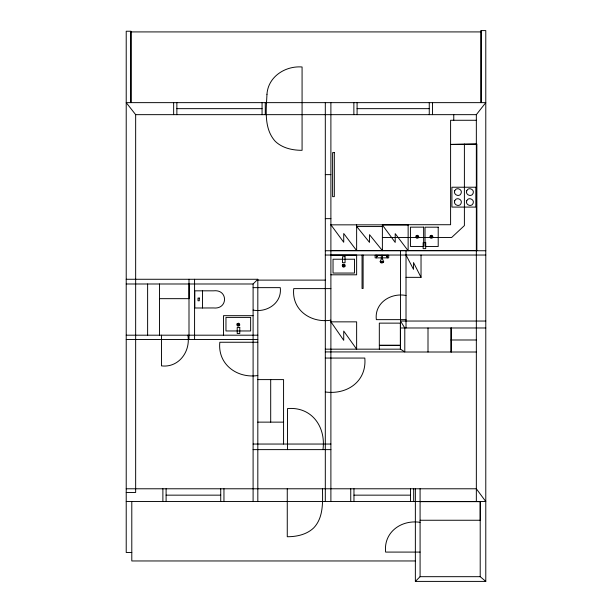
<?xml version="1.0" encoding="UTF-8"?>
<svg xmlns="http://www.w3.org/2000/svg" width="612" height="612" viewBox="0 0 612 612"><rect width="100%" height="100%" fill="white"/><g stroke="black" fill="none" stroke-linecap="round" stroke-linejoin="round"><path stroke-width="0.92" d="M130.96 31.916L130.937 102.64L130.937 31.235L126.217 31.235L126.217 552.491L131.794 552.491M481.063 30.6L481.063 102.64L481.063 30.6L485.783 30.6L485.783 581.4L415.364 581.4L415.364 488.781M476.557 144.05L450.593 144.424L476.863 144.103L476.863 250.591L330.885 250.591M476.343 501.526L476.343 114.658L485.783 102.64L126.217 102.64L135.657 114.658L135.657 492.461L126.217 492.461M253.1 501.526L253.1 283.991L257.82 279.271L126.217 279.271M415.364 581.4L420.084 576.68L420.084 488.781M386.692 256.765L386.6 256.321L387.243 256.581M202.503 307.989L213.565 307.951C228.115 309.565 228.23 289.086 213.565 290.83L194.792 290.83L194.792 307.989L202.503 307.989L202.503 290.83M130.937 31.916L481.04 31.916M176.868 108.653L262.058 108.653M357.087 108.653L429.257 108.653M135.657 114.658L476.343 114.658M476.343 120.273L450.593 120.273L450.593 224.726L382.385 224.688L382.385 250.744M325.309 174.634L330.893 174.634M325.309 218.652L330.893 218.652M330.885 224.841L382.385 224.841M356.635 226.555L382.385 226.555M382.385 237.502L451.633 237.502L464.393 225.606L464.393 144.05M325.309 250.744L485.783 250.744M325.309 255.036L485.783 255.036M330.885 255.066L356.635 255.066L356.635 274.803L330.885 274.803M381.322 257.866L375.141 257.866L375.141 255.25L388.704 255.25L388.704 257.866L382.477 257.866M381.322 258.685L382.477 258.685M406.016 277.343L421.033 277.343L421.033 255.036M257.82 280.112L325.309 280.112M126.217 283.991L253.1 283.991M253.1 287.64L280.265 287.64C282.193 302.94 267.062 312.808 253.1 310.093M330.893 288.612L293.737 288.612C291.434 310.169 311.018 323.335 330.893 320.183M406.016 295.497C390.892 292.482 374.246 302.955 376.349 319.64L406.016 319.64M159.541 298.664L189.108 298.664L189.108 284.098M253.1 315.677L223.502 315.677L223.502 335.124M485.783 321.04L400.5 321.04L404.792 327.978L404.792 352.007L476.343 352.007M330.885 321.851L356.635 321.851L356.635 349.169L343.722 331.054L343.722 340.333L330.931 321.851M400.5 327.978L485.783 327.978M126.217 335.192L257.82 335.192M126.217 339.484L257.82 339.484M451.021 339.989L476.335 339.989M257.82 342.253L219.823 342.253C217.49 364.324 237.142 378.644 257.82 375.531M325.309 349.169L400.5 349.169L404.792 351.923L325.309 351.923M325.309 358.058L364.813 358.058C366.863 381.467 347.05 394.954 325.309 391.978M257.82 379.601L283.57 379.601L283.57 444.037M257.82 422.135L283.57 422.135M253.1 444.044L330.893 444.044M253.1 449.621L330.893 449.621M126.217 488.781L476.343 488.781L485.783 501.526L126.217 501.526M166.104 495.154L220.733 495.154M353.966 495.154L410.468 495.154M420.084 501.656L480.252 501.656L480.252 520.254L420.084 520.254M420.084 522.334C401.48 519.45 383.487 532.073 385.614 552.085L420.084 552.085M415.364 560.959L131.794 560.959L131.794 501.526M420.084 576.68L480.206 576.68L485.783 581.4M382.385 250.591L369.51 234.671L369.51 242.39L356.635 226.425M330.931 224.841L343.722 242.268L343.722 233.509L356.635 250.591L356.635 224.841M406.016 255.036L413.521 269.387L413.521 262.586L421.033 277.343M480.206 501.526L480.206 576.68M453.767 114.666L453.767 120.273M451.22 327.978L451.22 352.007M451.021 327.978L451.021 352.007M432.47 102.64L432.47 114.658M429.257 102.648L429.257 114.666M428.01 327.978L428.002 352.007M413.689 488.781L413.689 501.526M410.468 488.781L410.468 501.526M406.016 250.744L406.016 327.978M400.5 250.744L400.5 349.169M400.347 349.169L400.347 345.39L379.348 345.39L379.348 349.169M387.243 255.25L387.281 257.866M382.477 255.25L382.477 258.945L383.655 261.676L383.487 262.357L382.049 262.976L381.001 262.885L380.136 261.676L381.322 258.945L381.322 255.25M376.518 255.25L376.518 257.866M363.115 255.036L363.115 288.504L362.044 288.504L362.044 255.036M357.087 102.648L357.087 114.666M353.966 488.781L353.966 501.526M353.866 102.64L353.866 114.658M350.745 488.781L350.745 501.526M330.893 102.64L330.893 501.526M325.309 102.64L325.309 501.526M322.975 449.621C326.043 426.962 311.845 406.444 287.518 408.579L287.518 449.621M322.478 488.781C322.685 502.062 323.618 517.553 313.673 527.934C306.65 534.613 296.682 536.739 287.265 536.739L287.265 488.781M270.695 379.601L270.695 422.135M265.279 102.64L265.279 114.658M262.058 102.648L262.058 114.666M257.82 279.271L257.82 501.526M223.954 488.781L223.954 501.526M220.733 488.781L220.733 501.526M194.578 279.271L194.578 339.484M189.001 279.271L189.001 339.484M187.853 335.192C190.799 351.326 178.78 368.034 161.469 365.869L161.469 335.192M176.868 102.648L176.868 114.666M173.647 102.64L173.647 114.658M166.104 488.781L166.104 501.526M162.884 488.781L162.884 501.526M159.541 283.999L159.541 335.215M147.622 283.991L147.622 335.215M266.97 94.286C266.212 110.015 263.757 128.727 275.331 141.403C282.438 148.165 292.536 150.33 302.076 150.322L302.076 66.983C285.444 65.637 268.079 76.622 266.97 94.286M454.747 190.745C452.926 194.654 459.474 197.63 461.073 193.415C462.901 189.513 456.353 186.538 454.747 190.745M454.747 200.744C452.926 204.653 459.467 207.629 461.073 203.421C462.901 199.512 456.353 196.536 454.747 200.744M466.765 190.745C464.936 194.654 471.492 197.63 473.091 193.415C474.92 189.513 468.371 186.538 466.765 190.745M466.765 200.744C464.936 204.653 471.485 207.629 473.091 203.421C474.92 199.512 468.371 196.536 466.765 200.744M237.242 323.626L236.798 324.421L237.242 325.752L238.037 326.196L239.361 325.752L239.805 324.957L239.361 323.626L238.565 323.19L237.242 323.626M237.693 324.085L237.693 325.293L238.91 325.293L238.91 324.085L237.693 324.085M342.697 264.591L342.261 265.394L342.697 266.717L343.493 267.161L344.824 266.717L345.267 265.922L344.824 264.591L344.028 264.155L342.697 264.591M343.156 265.05L343.156 266.266L344.365 266.266L344.365 265.05L343.156 265.05M416.229 235.735L415.793 236.53L416.229 237.861L417.032 238.298L418.356 237.861L418.799 237.058L418.356 235.735L417.56 235.291L416.229 235.735M416.688 236.186L416.688 237.402L417.904 237.402L417.904 236.186L416.688 236.186M430.343 235.735L429.899 236.53L430.343 237.861L431.139 238.298L432.462 237.861L432.906 237.058L432.462 235.735L431.667 235.291L430.343 235.735M430.794 236.186L430.794 237.402L432.011 237.402L432.011 236.186L430.794 236.186M383.64 261.599C381.773 263.902 376.9 260.307 383.64 261.599M377.16 256.321C375.791 256.352 377.459 257.285 377.16 256.321M334.32 152.633L332.607 152.633L332.607 196.643L334.32 196.643L334.32 152.633M475.937 187.226L451.908 187.226L451.908 207.085L475.937 207.085L475.937 187.226M408.135 224.994L382.385 224.994L395.214 242.421L395.214 233.662L408.135 250.744L408.135 224.994M423.634 227.144L410.445 227.144L410.445 246.452L423.634 246.452L423.634 227.144M438.207 227.182L425.026 227.182L425.026 246.498L438.207 246.498L438.207 227.182M425.715 242.635L423.137 242.635L423.137 248.64L425.715 248.64L425.715 242.635M345.053 256.711L342.475 256.711L342.475 262.716L345.053 262.716L345.053 256.711M354.493 259.228L333.035 259.228L333.035 273.051L354.493 273.051L354.493 259.228M199.298 298.052L197.997 298.052L197.997 300.775L199.298 300.775L199.298 298.052M250.637 317.399L225.966 317.399L225.966 330.962L250.637 330.962L250.637 317.399M400.347 323.136L379.318 323.136L379.318 345.26L400.347 345.26L400.347 323.136M239.782 327.497L237.211 327.497L237.211 333.509L239.782 333.509L239.782 327.497"/></g></svg>
